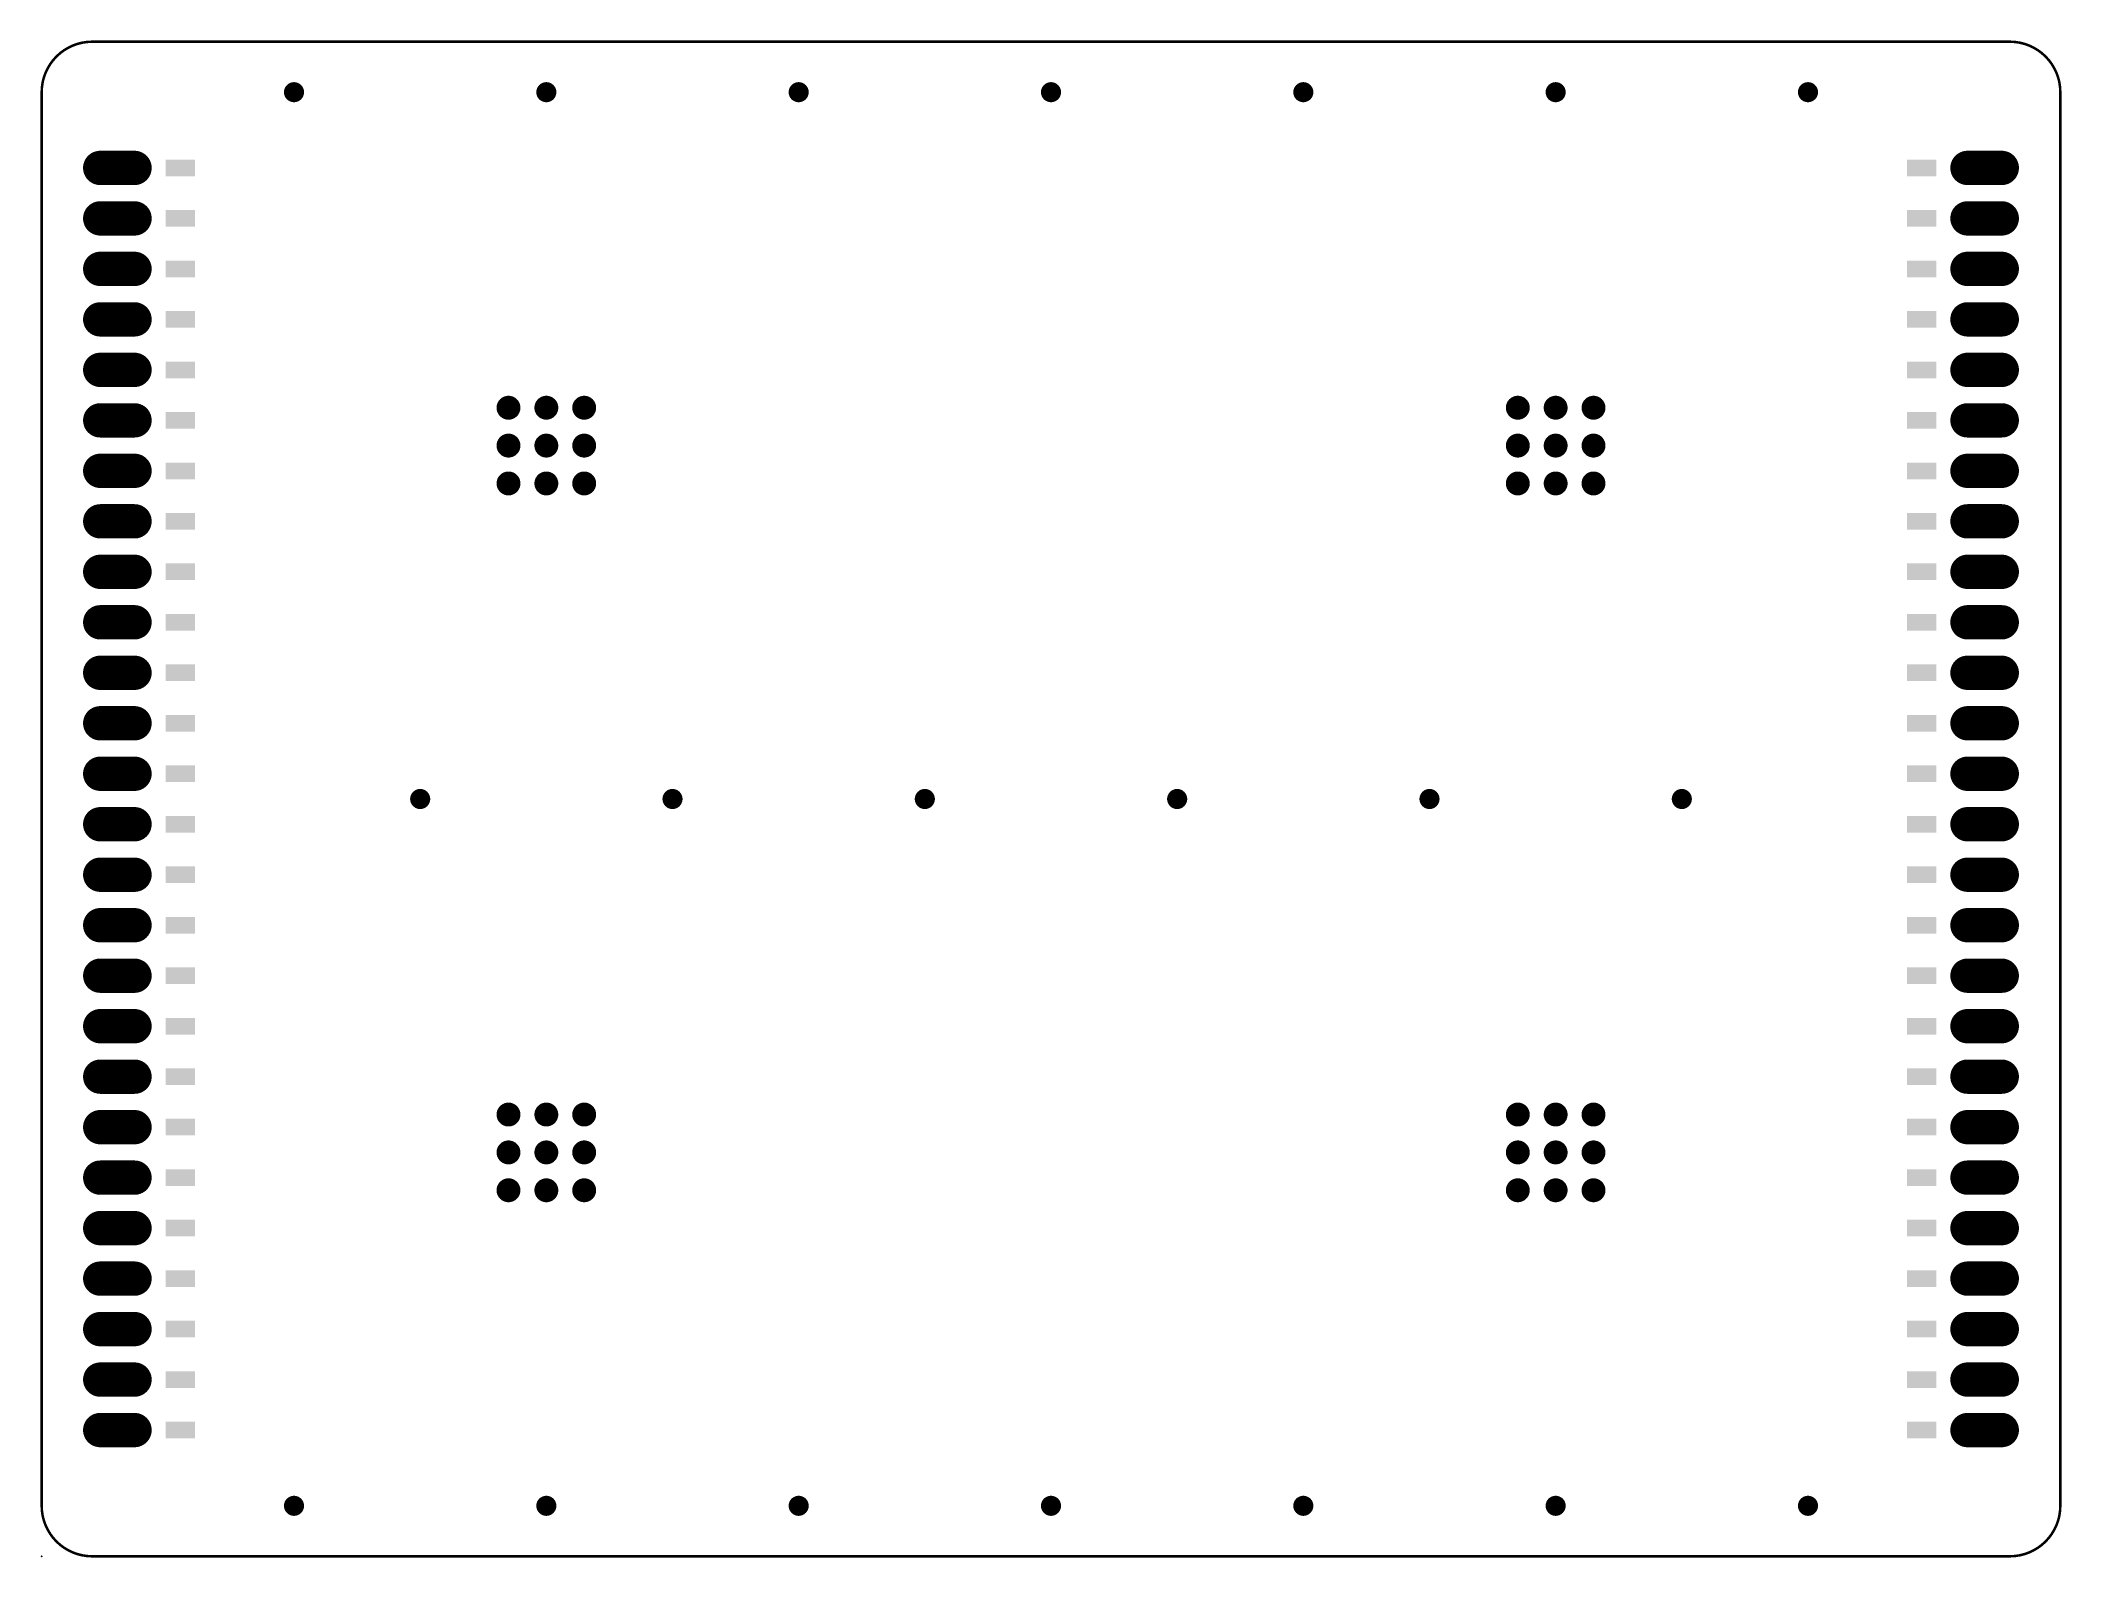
# Model space of a CAD drawing. Extents: x 0 to 102, y 0 to 76.
import ezdxf

# ---------------------------------------------------------------- set-up
doc = ezdxf.new("R2010")
doc.units = 0
for name, color, linetype in [('17', 82, 'CONTINUOUS'), ('20', 7, 'CONTINUOUS'), ('23', 7, 'CONTINUOUS'), ('29', 253, 'CONTINUOUS'), ('30', 253, 'CONTINUOUS'), ('31', 253, 'CONTINUOUS'), ('32', 253, 'CONTINUOUS'), ('44', 253, 'CONTINUOUS'), ('51', 253, 'CONTINUOUS')]:
    doc.layers.add(name, color=color, linetype=linetype)

# ---------------------------------------------------------------- blocks, each defined once
blk = doc.blocks.new('RECT')
blk.add_solid([(-0.5, -0.5), (0.5, -0.5), (-0.5, 0.5), (0.5, 0.5)])
blk = doc.blocks.new('ROUNDP')
at = {"const_width": 0.5}
blk.add_lwpolyline([(0, -0.25, 1), (0, 0.25, 1), (0, -0.25)], format="xyb", dxfattribs=at)
blk = doc.blocks.new('LONGP100')
at = {"const_width": 1}
blk.add_lwpolyline([(-0.5, 0), (0.5, 0)], dxfattribs=at)
at = {"const_width": 0.5}
for points in [[(-0.5, 0.25, 1), (-0.5, -0.25)], [(0.5, -0.25, 1), (0.5, 0.25)]]:
    blk.add_lwpolyline(points, format="xyb", dxfattribs=at)

msp = doc.modelspace()

# ---------------------------------------------------------------- linework, layer by layer
at = {"layer": '20'}
for points, const_width in [([(2.54, 76.2, 0.4142), (0, 73.66)], 0.127), ([(2.54, 76.232, 1), (2.54, 76.168)], 0.0635), ([(2.54, 76.168, 1), (2.54, 76.232)], 0.0635), ([(101.6, 73.66, 0.4142), (99.06, 76.2)], 0.127), ([(99.06, 76.232, 1), (99.06, 76.168)], 0.0635), ([(99.06, 76.168, 1), (99.06, 76.232)], 0.0635), ([(0.032, 73.66, 1), (-0.032, 73.66)], 0.0635), ([(-0.032, 73.66, 1), (0.032, 73.66)], 0.0635), ([(101.632, 73.66, 1), (101.568, 73.66)], 0.0635), ([(101.568, 73.66, 1), (101.632, 73.66)], 0.0635), ([(0.032, 2.54, 1), (-0.032, 2.54)], 0.0635), ([(0, 2.54, 0.4142), (2.54, 0)], 0.127), ([(-0.032, 2.54, 1), (0.032, 2.54)], 0.0635), ([(99.06, 0, 0.4142), (101.6, 2.54)], 0.127), ([(101.632, 2.54, 1), (101.568, 2.54)], 0.0635), ([(101.568, 2.54, 1), (101.632, 2.54)], 0.0635), ([(2.54, 0.032, 1), (2.54, -0.032)], 0.0635), ([(2.54, -0.032, 1), (2.54, 0.032)], 0.0635), ([(99.06, 0.032, 1), (99.06, -0.032)], 0.0635), ([(99.06, -0.032, 1), (99.06, 0.032)], 0.0635)]:
    msp.add_lwpolyline(points, format="xyb", dxfattribs=dict(at, const_width=const_width))
at = {"layer": '20', "const_width": 0.127}
for points in [[(2.54, 76.2), (99.06, 76.2)], [(0, 73.66), (0, 2.54)], [(101.6, 2.54), (101.6, 73.66)], [(2.54, 0), (99.06, 0)]]:
    msp.add_lwpolyline(points, dxfattribs=at)
at = {"layer": '23'}
msp.add_point((0, 0), dxfattribs=at)
at = {"layer": '44'}
for centre, radius in [((12.7, 73.66), 0.15), ((25.4, 73.66), 0.15), ((38.1, 73.66), 0.15), ((50.8, 73.66), 0.15), ((63.5, 73.66), 0.15), ((76.2, 73.66), 0.15), ((88.9, 73.66), 0.15), ((3.81, 69.85), 0.508), ((97.79, 69.85), 0.508), ((3.81, 67.31), 0.508), ((97.79, 67.31), 0.508), ((3.81, 64.77), 0.508), ((97.79, 64.77), 0.508), ((3.81, 62.23), 0.508), ((97.79, 62.23), 0.508), ((3.81, 59.69), 0.508), ((97.79, 59.69), 0.508), ((3.81, 57.15), 0.508), ((23.495, 57.785), 0.15), ((25.4, 57.785), 0.15), ((27.305, 57.785), 0.15), ((74.295, 57.785), 0.15), ((76.2, 57.785), 0.15), ((78.105, 57.785), 0.15), ((97.79, 57.15), 0.508), ((23.495, 55.88), 0.15), ((25.4, 55.88), 0.15), ((27.305, 55.88), 0.15), ((74.295, 55.88), 0.15), ((76.2, 55.88), 0.15), ((78.105, 55.88), 0.15), ((3.81, 54.61), 0.508), ((97.79, 54.61), 0.508), ((23.495, 53.975), 0.15), ((25.4, 53.975), 0.15), ((27.305, 53.975), 0.15), ((74.295, 53.975), 0.15), ((76.2, 53.975), 0.15), ((78.105, 53.975), 0.15), ((3.81, 52.07), 0.508), ((97.79, 52.07), 0.508), ((3.81, 49.53), 0.508), ((97.79, 49.53), 0.508), ((3.81, 46.99), 0.508), ((97.79, 46.99), 0.508), ((3.81, 44.45), 0.508), ((97.79, 44.45), 0.508), ((3.81, 41.91), 0.508), ((97.79, 41.91), 0.508), ((3.81, 39.37), 0.508), ((97.79, 39.37), 0.508), ((19.05, 38.1), 0.15), ((31.75, 38.1), 0.15), ((44.45, 38.1), 0.15), ((57.15, 38.1), 0.15), ((69.85, 38.1), 0.15), ((82.55, 38.1), 0.15), ((3.81, 36.83), 0.508), ((97.79, 36.83), 0.508), ((3.81, 34.29), 0.508), ((97.79, 34.29), 0.508), ((3.81, 31.75), 0.508), ((97.79, 31.75), 0.508), ((3.81, 29.21), 0.508), ((97.79, 29.21), 0.508), ((3.81, 26.67), 0.508), ((97.79, 26.67), 0.508), ((3.81, 24.13), 0.508), ((97.79, 24.13), 0.508), ((3.81, 21.59), 0.508), ((23.495, 22.225), 0.15), ((25.4, 22.225), 0.15), ((27.305, 22.225), 0.15), ((74.295, 22.225), 0.15), ((76.2, 22.225), 0.15), ((78.105, 22.225), 0.15), ((97.79, 21.59), 0.508), ((23.495, 20.32), 0.15), ((25.4, 20.32), 0.15), ((27.305, 20.32), 0.15), ((74.295, 20.32), 0.15), ((76.2, 20.32), 0.15), ((78.105, 20.32), 0.15), ((3.81, 19.05), 0.508), ((97.79, 19.05), 0.508), ((23.495, 18.415), 0.15), ((25.4, 18.415), 0.15), ((27.305, 18.415), 0.15), ((74.295, 18.415), 0.15), ((76.2, 18.415), 0.15), ((78.105, 18.415), 0.15), ((3.81, 16.51), 0.508), ((97.79, 16.51), 0.508), ((3.81, 13.97), 0.508), ((97.79, 13.97), 0.508), ((3.81, 11.43), 0.508), ((97.79, 11.43), 0.508), ((3.81, 8.89), 0.508), ((97.79, 8.89), 0.508), ((3.81, 6.35), 0.508), ((97.79, 6.35), 0.508), ((12.7, 2.54), 0.15), ((25.4, 2.54), 0.15), ((38.1, 2.54), 0.15), ((50.8, 2.54), 0.15), ((63.5, 2.54), 0.15), ((76.2, 2.54), 0.15), ((88.9, 2.54), 0.15)]:
    msp.add_circle(centre, radius, dxfattribs=at)

# ---------------------------------------------------------------- block references
at = {"layer": '17'}
for name, p, xscale, yscale in [('ROUNDP', (12.7, 73.66), 0.808, 0.808), ('ROUNDP', (12.7, 73.66), 0.808, 0.808), ('ROUNDP', (25.4, 73.66), 0.808, 0.808), ('ROUNDP', (25.4, 73.66), 0.808, 0.808), ('ROUNDP', (38.1, 73.66), 0.808, 0.808), ('ROUNDP', (38.1, 73.66), 0.808, 0.808), ('ROUNDP', (50.8, 73.66), 0.808, 0.808), ('ROUNDP', (50.8, 73.66), 0.808, 0.808), ('ROUNDP', (63.5, 73.66), 0.808, 0.808), ('ROUNDP', (63.5, 73.66), 0.808, 0.808), ('ROUNDP', (76.2, 73.66), 0.808, 0.808), ('ROUNDP', (76.2, 73.66), 0.808, 0.808), ('ROUNDP', (88.9, 73.66), 0.808, 0.808), ('ROUNDP', (88.9, 73.66), 0.808, 0.808), ('LONGP100', (97.79, 69.85), 1.524, 1.524), ('LONGP100', (97.79, 69.85), 1.524, 1.524), ('LONGP100', (97.79, 67.31), 1.524, 1.524), ('LONGP100', (97.79, 67.31), 1.524, 1.524), ('LONGP100', (97.79, 64.77), 1.524, 1.524), ('LONGP100', (97.79, 64.77), 1.524, 1.524), ('LONGP100', (97.79, 62.23), 1.524, 1.524), ('LONGP100', (97.79, 62.23), 1.524, 1.524), ('LONGP100', (97.79, 59.69), 1.524, 1.524), ('LONGP100', (97.79, 59.69), 1.524, 1.524), ('LONGP100', (97.79, 41.91), 1.524, 1.524), ('LONGP100', (97.79, 41.91), 1.524, 1.524), ('LONGP100', (97.79, 39.37), 1.524, 1.524), ('LONGP100', (97.79, 39.37), 1.524, 1.524), ('ROUNDP', (19.05, 38.1), 0.808, 0.808), ('ROUNDP', (19.05, 38.1), 0.808, 0.808), ('ROUNDP', (31.75, 38.1), 0.808, 0.808), ('ROUNDP', (31.75, 38.1), 0.808, 0.808), ('ROUNDP', (44.45, 38.1), 0.808, 0.808), ('ROUNDP', (44.45, 38.1), 0.808, 0.808), ('ROUNDP', (57.15, 38.1), 0.808, 0.808), ('ROUNDP', (57.15, 38.1), 0.808, 0.808), ('ROUNDP', (69.85, 38.1), 0.808, 0.808), ('ROUNDP', (69.85, 38.1), 0.808, 0.808), ('ROUNDP', (82.55, 38.1), 0.808, 0.808), ('ROUNDP', (82.55, 38.1), 0.808, 0.808), ('LONGP100', (97.79, 36.83), 1.524, 1.524), ('LONGP100', (97.79, 36.83), 1.524, 1.524), ('LONGP100', (97.79, 34.29), 1.524, 1.524), ('LONGP100', (97.79, 34.29), 1.524, 1.524), ('LONGP100', (3.81, 31.75), 1.524, 1.524), ('LONGP100', (3.81, 31.75), 1.524, 1.524), ('LONGP100', (97.79, 31.75), 1.524, 1.524), ('LONGP100', (97.79, 31.75), 1.524, 1.524), ('LONGP100', (3.81, 29.21), 1.524, 1.524), ('LONGP100', (3.81, 29.21), 1.524, 1.524), ('LONGP100', (97.79, 29.21), 1.524, 1.524), ('LONGP100', (97.79, 29.21), 1.524, 1.524), ('LONGP100', (3.81, 26.67), 1.524, 1.524), ('LONGP100', (3.81, 26.67), 1.524, 1.524), ('LONGP100', (97.79, 26.67), 1.524, 1.524), ('LONGP100', (97.79, 26.67), 1.524, 1.524), ('LONGP100', (3.81, 24.13), 1.524, 1.524), ('LONGP100', (3.81, 24.13), 1.524, 1.524), ('LONGP100', (97.79, 24.13), 1.524, 1.524), ('LONGP100', (97.79, 24.13), 1.524, 1.524), ('LONGP100', (3.81, 21.59), 1.524, 1.524), ('LONGP100', (3.81, 21.59), 1.524, 1.524), ('LONGP100', (97.79, 21.59), 1.524, 1.524), ('LONGP100', (97.79, 21.59), 1.524, 1.524), ('LONGP100', (3.81, 19.05), 1.524, 1.524), ('LONGP100', (3.81, 19.05), 1.524, 1.524), ('LONGP100', (97.79, 19.05), 1.524, 1.524), ('LONGP100', (97.79, 19.05), 1.524, 1.524), ('LONGP100', (97.79, 16.51), 1.524, 1.524), ('LONGP100', (97.79, 16.51), 1.524, 1.524), ('LONGP100', (97.79, 13.97), 1.524, 1.524), ('LONGP100', (97.79, 13.97), 1.524, 1.524), ('LONGP100', (97.79, 11.43), 1.524, 1.524), ('LONGP100', (97.79, 11.43), 1.524, 1.524), ('LONGP100', (97.79, 8.89), 1.524, 1.524), ('LONGP100', (97.79, 8.89), 1.524, 1.524), ('LONGP100', (97.79, 6.35), 1.524, 1.524), ('LONGP100', (97.79, 6.35), 1.524, 1.524), ('ROUNDP', (12.7, 2.54), 0.808, 0.808), ('ROUNDP', (12.7, 2.54), 0.808, 0.808), ('ROUNDP', (25.4, 2.54), 0.808, 0.808), ('ROUNDP', (25.4, 2.54), 0.808, 0.808), ('ROUNDP', (38.1, 2.54), 0.808, 0.808), ('ROUNDP', (38.1, 2.54), 0.808, 0.808), ('ROUNDP', (50.8, 2.54), 0.808, 0.808), ('ROUNDP', (50.8, 2.54), 0.808, 0.808), ('ROUNDP', (63.5, 2.54), 0.808, 0.808), ('ROUNDP', (63.5, 2.54), 0.808, 0.808), ('ROUNDP', (76.2, 2.54), 0.808, 0.808), ('ROUNDP', (76.2, 2.54), 0.808, 0.808), ('ROUNDP', (88.9, 2.54), 0.808, 0.808), ('ROUNDP', (88.9, 2.54), 0.808, 0.808)]:
    msp.add_blockref(name, p, dxfattribs=dict(at, xscale=xscale, yscale=yscale))
at = {"layer": '17', "xscale": 1.524, "yscale": 1.524, "rotation": 180}
for p in [(3.81, 69.85), (3.81, 69.85), (3.81, 67.31), (3.81, 67.31), (3.81, 64.77), (3.81, 64.77), (3.81, 62.23), (3.81, 62.23), (3.81, 59.69), (3.81, 59.69), (3.81, 57.15), (3.81, 57.15), (97.79, 57.15), (97.79, 57.15), (3.81, 54.61), (3.81, 54.61), (97.79, 54.61), (97.79, 54.61), (3.81, 52.07), (3.81, 52.07), (97.79, 52.07), (97.79, 52.07), (3.81, 49.53), (3.81, 49.53), (97.79, 49.53), (97.79, 49.53), (3.81, 46.99), (3.81, 46.99), (97.79, 46.99), (97.79, 46.99), (3.81, 44.45), (3.81, 44.45), (97.79, 44.45), (97.79, 44.45), (3.81, 41.91), (3.81, 41.91), (3.81, 39.37), (3.81, 39.37), (3.81, 36.83), (3.81, 36.83), (3.81, 34.29), (3.81, 34.29), (3.81, 16.51), (3.81, 16.51), (3.81, 13.97), (3.81, 13.97), (3.81, 11.43), (3.81, 11.43), (3.81, 8.89), (3.81, 8.89), (3.81, 6.35), (3.81, 6.35)]:
    msp.add_blockref('LONGP100', p, dxfattribs=at)
at = {"layer": '17'}
for p in [(23.495, 57.785), (23.495, 57.785), (25.4, 57.785), (25.4, 57.785), (27.305, 57.785), (27.305, 57.785), (74.295, 57.785), (74.295, 57.785), (76.2, 57.785), (76.2, 57.785), (78.105, 57.785), (78.105, 57.785), (23.495, 55.88), (23.495, 55.88), (25.4, 55.88), (25.4, 55.88), (27.305, 55.88), (27.305, 55.88), (74.295, 55.88), (74.295, 55.88), (76.2, 55.88), (76.2, 55.88), (78.105, 55.88), (78.105, 55.88), (23.495, 53.975), (23.495, 53.975), (25.4, 53.975), (25.4, 53.975), (27.305, 53.975), (27.305, 53.975), (74.295, 53.975), (74.295, 53.975), (76.2, 53.975), (76.2, 53.975), (78.105, 53.975), (78.105, 53.975), (23.495, 22.225), (23.495, 22.225), (25.4, 22.225), (25.4, 22.225), (27.305, 22.225), (27.305, 22.225), (74.295, 22.225), (74.295, 22.225), (76.2, 22.225), (76.2, 22.225), (78.105, 22.225), (78.105, 22.225), (23.495, 20.32), (23.495, 20.32), (25.4, 20.32), (25.4, 20.32), (27.305, 20.32), (27.305, 20.32), (74.295, 20.32), (74.295, 20.32), (76.2, 20.32), (76.2, 20.32), (78.105, 20.32), (78.105, 20.32), (23.495, 18.415), (23.495, 18.415), (25.4, 18.415), (25.4, 18.415), (27.305, 18.415), (27.305, 18.415), (74.295, 18.415), (74.295, 18.415), (76.2, 18.415), (76.2, 18.415), (78.105, 18.415), (78.105, 18.415)]:
    msp.add_blockref('ROUNDP', p, dxfattribs=at)
at = {"layer": '29'}
for name, p, xscale, yscale in [('ROUNDP', (12.7, 73.66), 1.0112, 1.0112), ('ROUNDP', (25.4, 73.66), 1.0112, 1.0112), ('ROUNDP', (38.1, 73.66), 1.0112, 1.0112), ('ROUNDP', (50.8, 73.66), 1.0112, 1.0112), ('ROUNDP', (63.5, 73.66), 1.0112, 1.0112), ('ROUNDP', (76.2, 73.66), 1.0112, 1.0112), ('ROUNDP', (88.9, 73.66), 1.0112, 1.0112), ('RECT', (94.615, 69.85), 1.4732, 0.8382), ('LONGP100', (97.79, 69.85), 1.7272, 1.7272), ('LONGP100', (97.79, 67.31), 1.7272, 1.7272), ('RECT', (94.615, 67.31), 1.4732, 0.8382), ('RECT', (94.615, 64.77), 1.4732, 0.8382), ('LONGP100', (97.79, 64.77), 1.7272, 1.7272), ('LONGP100', (97.79, 62.23), 1.7272, 1.7272), ('RECT', (94.615, 62.23), 1.4732, 0.8382), ('RECT', (94.615, 59.69), 1.4732, 0.8382), ('LONGP100', (97.79, 59.69), 1.7272, 1.7272), ('ROUNDP', (23.495, 57.785), 1.2032, 1.2032), ('ROUNDP', (25.4, 57.785), 1.2032, 1.2032), ('ROUNDP', (27.305, 57.785), 1.2032, 1.2032), ('ROUNDP', (74.295, 57.785), 1.2032, 1.2032), ('ROUNDP', (76.2, 57.785), 1.2032, 1.2032), ('ROUNDP', (78.105, 57.785), 1.2032, 1.2032), ('RECT', (94.615, 57.15), 1.4732, 0.8382), ('ROUNDP', (23.495, 55.88), 1.2032, 1.2032), ('ROUNDP', (25.4, 55.88), 1.2032, 1.2032), ('ROUNDP', (27.305, 55.88), 1.2032, 1.2032), ('ROUNDP', (74.295, 55.88), 1.2032, 1.2032), ('ROUNDP', (76.2, 55.88), 1.2032, 1.2032), ('ROUNDP', (78.105, 55.88), 1.2032, 1.2032), ('RECT', (94.615, 54.61), 1.4732, 0.8382), ('ROUNDP', (23.495, 53.975), 1.2032, 1.2032), ('ROUNDP', (25.4, 53.975), 1.2032, 1.2032), ('ROUNDP', (27.305, 53.975), 1.2032, 1.2032), ('ROUNDP', (74.295, 53.975), 1.2032, 1.2032), ('ROUNDP', (76.2, 53.975), 1.2032, 1.2032), ('ROUNDP', (78.105, 53.975), 1.2032, 1.2032), ('RECT', (94.615, 52.07), 1.4732, 0.8382), ('RECT', (94.615, 49.53), 1.4732, 0.8382), ('RECT', (94.615, 46.99), 1.4732, 0.8382), ('RECT', (94.615, 44.45), 1.4732, 0.8382), ('LONGP100', (97.79, 41.91), 1.7272, 1.7272), ('RECT', (94.615, 41.91), 1.4732, 0.8382), ('RECT', (94.615, 39.37), 1.4732, 0.8382), ('LONGP100', (97.79, 39.37), 1.7272, 1.7272), ('ROUNDP', (19.05, 38.1), 1.0112, 1.0112), ('ROUNDP', (31.75, 38.1), 1.0112, 1.0112), ('ROUNDP', (44.45, 38.1), 1.0112, 1.0112), ('ROUNDP', (57.15, 38.1), 1.0112, 1.0112), ('ROUNDP', (69.85, 38.1), 1.0112, 1.0112), ('ROUNDP', (82.55, 38.1), 1.0112, 1.0112), ('LONGP100', (97.79, 36.83), 1.7272, 1.7272), ('RECT', (94.615, 36.83), 1.4732, 0.8382), ('RECT', (94.615, 34.29), 1.4732, 0.8382), ('LONGP100', (97.79, 34.29), 1.7272, 1.7272), ('LONGP100', (3.81, 31.75), 1.7272, 1.7272), ('LONGP100', (97.79, 31.75), 1.7272, 1.7272), ('RECT', (94.615, 31.75), 1.4732, 0.8382), ('LONGP100', (3.81, 29.21), 1.7272, 1.7272), ('RECT', (94.615, 29.21), 1.4732, 0.8382), ('LONGP100', (97.79, 29.21), 1.7272, 1.7272), ('LONGP100', (3.81, 26.67), 1.7272, 1.7272), ('LONGP100', (97.79, 26.67), 1.7272, 1.7272), ('RECT', (94.615, 26.67), 1.4732, 0.8382), ('LONGP100', (3.81, 24.13), 1.7272, 1.7272), ('RECT', (94.615, 24.13), 1.4732, 0.8382), ('LONGP100', (97.79, 24.13), 1.7272, 1.7272), ('LONGP100', (3.81, 21.59), 1.7272, 1.7272), ('ROUNDP', (23.495, 22.225), 1.2032, 1.2032), ('ROUNDP', (25.4, 22.225), 1.2032, 1.2032), ('ROUNDP', (27.305, 22.225), 1.2032, 1.2032), ('ROUNDP', (74.295, 22.225), 1.2032, 1.2032), ('ROUNDP', (76.2, 22.225), 1.2032, 1.2032), ('ROUNDP', (78.105, 22.225), 1.2032, 1.2032), ('LONGP100', (97.79, 21.59), 1.7272, 1.7272), ('RECT', (94.615, 21.59), 1.4732, 0.8382), ('ROUNDP', (23.495, 20.32), 1.2032, 1.2032), ('ROUNDP', (25.4, 20.32), 1.2032, 1.2032), ('ROUNDP', (27.305, 20.32), 1.2032, 1.2032), ('ROUNDP', (74.295, 20.32), 1.2032, 1.2032), ('ROUNDP', (76.2, 20.32), 1.2032, 1.2032), ('ROUNDP', (78.105, 20.32), 1.2032, 1.2032), ('LONGP100', (3.81, 19.05), 1.7272, 1.7272), ('RECT', (94.615, 19.05), 1.4732, 0.8382), ('LONGP100', (97.79, 19.05), 1.7272, 1.7272), ('ROUNDP', (23.495, 18.415), 1.2032, 1.2032), ('ROUNDP', (25.4, 18.415), 1.2032, 1.2032), ('ROUNDP', (27.305, 18.415), 1.2032, 1.2032), ('ROUNDP', (74.295, 18.415), 1.2032, 1.2032), ('ROUNDP', (76.2, 18.415), 1.2032, 1.2032), ('ROUNDP', (78.105, 18.415), 1.2032, 1.2032), ('LONGP100', (97.79, 16.51), 1.7272, 1.7272), ('RECT', (94.615, 16.51), 1.4732, 0.8382), ('RECT', (94.615, 13.97), 1.4732, 0.8382), ('LONGP100', (97.79, 13.97), 1.7272, 1.7272), ('LONGP100', (97.79, 11.43), 1.7272, 1.7272), ('RECT', (94.615, 11.43), 1.4732, 0.8382), ('RECT', (94.615, 8.89), 1.4732, 0.8382), ('LONGP100', (97.79, 8.89), 1.7272, 1.7272), ('LONGP100', (97.79, 6.35), 1.7272, 1.7272), ('RECT', (94.615, 6.35), 1.4732, 0.8382), ('ROUNDP', (12.7, 2.54), 1.0112, 1.0112), ('ROUNDP', (25.4, 2.54), 1.0112, 1.0112), ('ROUNDP', (38.1, 2.54), 1.0112, 1.0112), ('ROUNDP', (50.8, 2.54), 1.0112, 1.0112), ('ROUNDP', (63.5, 2.54), 1.0112, 1.0112), ('ROUNDP', (76.2, 2.54), 1.0112, 1.0112), ('ROUNDP', (88.9, 2.54), 1.0112, 1.0112)]:
    msp.add_blockref(name, p, dxfattribs=dict(at, xscale=xscale, yscale=yscale))
at = {"layer": '29', "rotation": 180}
for name, p, xscale, yscale in [('LONGP100', (3.81, 69.85), 1.7272, 1.7272), ('RECT', (6.985, 69.85), 1.4732, 0.8382), ('LONGP100', (3.81, 67.31), 1.7272, 1.7272), ('RECT', (6.985, 67.31), 1.4732, 0.8382), ('LONGP100', (3.81, 64.77), 1.7272, 1.7272), ('RECT', (6.985, 64.77), 1.4732, 0.8382), ('LONGP100', (3.81, 62.23), 1.7272, 1.7272), ('RECT', (6.985, 62.23), 1.4732, 0.8382), ('LONGP100', (3.81, 59.69), 1.7272, 1.7272), ('RECT', (6.985, 59.69), 1.4732, 0.8382), ('LONGP100', (3.81, 57.15), 1.7272, 1.7272), ('LONGP100', (97.79, 57.15), 1.7272, 1.7272), ('RECT', (6.985, 57.15), 1.4732, 0.8382), ('LONGP100', (3.81, 54.61), 1.7272, 1.7272), ('RECT', (6.985, 54.61), 1.4732, 0.8382), ('LONGP100', (97.79, 54.61), 1.7272, 1.7272), ('LONGP100', (3.81, 52.07), 1.7272, 1.7272), ('LONGP100', (97.79, 52.07), 1.7272, 1.7272), ('RECT', (6.985, 52.07), 1.4732, 0.8382), ('LONGP100', (3.81, 49.53), 1.7272, 1.7272), ('RECT', (6.985, 49.53), 1.4732, 0.8382), ('LONGP100', (97.79, 49.53), 1.7272, 1.7272), ('LONGP100', (3.81, 46.99), 1.7272, 1.7272), ('LONGP100', (97.79, 46.99), 1.7272, 1.7272), ('RECT', (6.985, 46.99), 1.4732, 0.8382), ('LONGP100', (3.81, 44.45), 1.7272, 1.7272), ('RECT', (6.985, 44.45), 1.4732, 0.8382), ('LONGP100', (97.79, 44.45), 1.7272, 1.7272), ('LONGP100', (3.81, 41.91), 1.7272, 1.7272), ('RECT', (6.985, 41.91), 1.4732, 0.8382), ('LONGP100', (3.81, 39.37), 1.7272, 1.7272), ('RECT', (6.985, 39.37), 1.4732, 0.8382), ('LONGP100', (3.81, 36.83), 1.7272, 1.7272), ('RECT', (6.985, 36.83), 1.4732, 0.8382), ('LONGP100', (3.81, 34.29), 1.7272, 1.7272), ('RECT', (6.985, 34.29), 1.4732, 0.8382), ('RECT', (6.985, 31.75), 1.4732, 0.8382), ('RECT', (6.985, 29.21), 1.4732, 0.8382), ('RECT', (6.985, 26.67), 1.4732, 0.8382), ('RECT', (6.985, 24.13), 1.4732, 0.8382), ('RECT', (6.985, 21.59), 1.4732, 0.8382), ('RECT', (6.985, 19.05), 1.4732, 0.8382), ('LONGP100', (3.81, 16.51), 1.7272, 1.7272), ('RECT', (6.985, 16.51), 1.4732, 0.8382), ('LONGP100', (3.81, 13.97), 1.7272, 1.7272), ('RECT', (6.985, 13.97), 1.4732, 0.8382), ('LONGP100', (3.81, 11.43), 1.7272, 1.7272), ('RECT', (6.985, 11.43), 1.4732, 0.8382), ('LONGP100', (3.81, 8.89), 1.7272, 1.7272), ('RECT', (6.985, 8.89), 1.4732, 0.8382), ('LONGP100', (3.81, 6.35), 1.7272, 1.7272), ('RECT', (6.985, 6.35), 1.4732, 0.8382)]:
    msp.add_blockref(name, p, dxfattribs=dict(at, xscale=xscale, yscale=yscale))
at = {"layer": '30'}
for name, p, xscale, yscale in [('ROUNDP', (12.7, 73.66), 1.0112, 1.0112), ('ROUNDP', (25.4, 73.66), 1.0112, 1.0112), ('ROUNDP', (38.1, 73.66), 1.0112, 1.0112), ('ROUNDP', (50.8, 73.66), 1.0112, 1.0112), ('ROUNDP', (63.5, 73.66), 1.0112, 1.0112), ('ROUNDP', (76.2, 73.66), 1.0112, 1.0112), ('ROUNDP', (88.9, 73.66), 1.0112, 1.0112), ('RECT', (94.615, 69.85), 1.4732, 0.8382), ('LONGP100', (97.79, 69.85), 1.7272, 1.7272), ('LONGP100', (97.79, 67.31), 1.7272, 1.7272), ('RECT', (94.615, 67.31), 1.4732, 0.8382), ('RECT', (94.615, 64.77), 1.4732, 0.8382), ('LONGP100', (97.79, 64.77), 1.7272, 1.7272), ('LONGP100', (97.79, 62.23), 1.7272, 1.7272), ('RECT', (94.615, 62.23), 1.4732, 0.8382), ('RECT', (94.615, 59.69), 1.4732, 0.8382), ('LONGP100', (97.79, 59.69), 1.7272, 1.7272), ('ROUNDP', (23.495, 57.785), 1.2032, 1.2032), ('ROUNDP', (25.4, 57.785), 1.2032, 1.2032), ('ROUNDP', (27.305, 57.785), 1.2032, 1.2032), ('ROUNDP', (74.295, 57.785), 1.2032, 1.2032), ('ROUNDP', (76.2, 57.785), 1.2032, 1.2032), ('ROUNDP', (78.105, 57.785), 1.2032, 1.2032), ('RECT', (94.615, 57.15), 1.4732, 0.8382), ('ROUNDP', (23.495, 55.88), 1.2032, 1.2032), ('ROUNDP', (25.4, 55.88), 1.2032, 1.2032), ('ROUNDP', (27.305, 55.88), 1.2032, 1.2032), ('ROUNDP', (74.295, 55.88), 1.2032, 1.2032), ('ROUNDP', (76.2, 55.88), 1.2032, 1.2032), ('ROUNDP', (78.105, 55.88), 1.2032, 1.2032), ('RECT', (94.615, 54.61), 1.4732, 0.8382), ('ROUNDP', (23.495, 53.975), 1.2032, 1.2032), ('ROUNDP', (25.4, 53.975), 1.2032, 1.2032), ('ROUNDP', (27.305, 53.975), 1.2032, 1.2032), ('ROUNDP', (74.295, 53.975), 1.2032, 1.2032), ('ROUNDP', (76.2, 53.975), 1.2032, 1.2032), ('ROUNDP', (78.105, 53.975), 1.2032, 1.2032), ('RECT', (94.615, 52.07), 1.4732, 0.8382), ('RECT', (94.615, 49.53), 1.4732, 0.8382), ('RECT', (94.615, 46.99), 1.4732, 0.8382), ('RECT', (94.615, 44.45), 1.4732, 0.8382), ('LONGP100', (97.79, 41.91), 1.7272, 1.7272), ('RECT', (94.615, 41.91), 1.4732, 0.8382), ('RECT', (94.615, 39.37), 1.4732, 0.8382), ('LONGP100', (97.79, 39.37), 1.7272, 1.7272), ('ROUNDP', (19.05, 38.1), 1.0112, 1.0112), ('ROUNDP', (31.75, 38.1), 1.0112, 1.0112), ('ROUNDP', (44.45, 38.1), 1.0112, 1.0112), ('ROUNDP', (57.15, 38.1), 1.0112, 1.0112), ('ROUNDP', (69.85, 38.1), 1.0112, 1.0112), ('ROUNDP', (82.55, 38.1), 1.0112, 1.0112), ('LONGP100', (97.79, 36.83), 1.7272, 1.7272), ('RECT', (94.615, 36.83), 1.4732, 0.8382), ('RECT', (94.615, 34.29), 1.4732, 0.8382), ('LONGP100', (97.79, 34.29), 1.7272, 1.7272), ('LONGP100', (3.81, 31.75), 1.7272, 1.7272), ('LONGP100', (97.79, 31.75), 1.7272, 1.7272), ('RECT', (94.615, 31.75), 1.4732, 0.8382), ('LONGP100', (3.81, 29.21), 1.7272, 1.7272), ('RECT', (94.615, 29.21), 1.4732, 0.8382), ('LONGP100', (97.79, 29.21), 1.7272, 1.7272), ('LONGP100', (3.81, 26.67), 1.7272, 1.7272), ('LONGP100', (97.79, 26.67), 1.7272, 1.7272), ('RECT', (94.615, 26.67), 1.4732, 0.8382), ('LONGP100', (3.81, 24.13), 1.7272, 1.7272), ('RECT', (94.615, 24.13), 1.4732, 0.8382), ('LONGP100', (97.79, 24.13), 1.7272, 1.7272), ('LONGP100', (3.81, 21.59), 1.7272, 1.7272), ('ROUNDP', (23.495, 22.225), 1.2032, 1.2032), ('ROUNDP', (25.4, 22.225), 1.2032, 1.2032), ('ROUNDP', (27.305, 22.225), 1.2032, 1.2032), ('ROUNDP', (74.295, 22.225), 1.2032, 1.2032), ('ROUNDP', (76.2, 22.225), 1.2032, 1.2032), ('ROUNDP', (78.105, 22.225), 1.2032, 1.2032), ('LONGP100', (97.79, 21.59), 1.7272, 1.7272), ('RECT', (94.615, 21.59), 1.4732, 0.8382), ('ROUNDP', (23.495, 20.32), 1.2032, 1.2032), ('ROUNDP', (25.4, 20.32), 1.2032, 1.2032), ('ROUNDP', (27.305, 20.32), 1.2032, 1.2032), ('ROUNDP', (74.295, 20.32), 1.2032, 1.2032), ('ROUNDP', (76.2, 20.32), 1.2032, 1.2032), ('ROUNDP', (78.105, 20.32), 1.2032, 1.2032), ('LONGP100', (3.81, 19.05), 1.7272, 1.7272), ('RECT', (94.615, 19.05), 1.4732, 0.8382), ('LONGP100', (97.79, 19.05), 1.7272, 1.7272), ('ROUNDP', (23.495, 18.415), 1.2032, 1.2032), ('ROUNDP', (25.4, 18.415), 1.2032, 1.2032), ('ROUNDP', (27.305, 18.415), 1.2032, 1.2032), ('ROUNDP', (74.295, 18.415), 1.2032, 1.2032), ('ROUNDP', (76.2, 18.415), 1.2032, 1.2032), ('ROUNDP', (78.105, 18.415), 1.2032, 1.2032), ('LONGP100', (97.79, 16.51), 1.7272, 1.7272), ('RECT', (94.615, 16.51), 1.4732, 0.8382), ('RECT', (94.615, 13.97), 1.4732, 0.8382), ('LONGP100', (97.79, 13.97), 1.7272, 1.7272), ('LONGP100', (97.79, 11.43), 1.7272, 1.7272), ('RECT', (94.615, 11.43), 1.4732, 0.8382), ('RECT', (94.615, 8.89), 1.4732, 0.8382), ('LONGP100', (97.79, 8.89), 1.7272, 1.7272), ('LONGP100', (97.79, 6.35), 1.7272, 1.7272), ('RECT', (94.615, 6.35), 1.4732, 0.8382), ('ROUNDP', (12.7, 2.54), 1.0112, 1.0112), ('ROUNDP', (25.4, 2.54), 1.0112, 1.0112), ('ROUNDP', (38.1, 2.54), 1.0112, 1.0112), ('ROUNDP', (50.8, 2.54), 1.0112, 1.0112), ('ROUNDP', (63.5, 2.54), 1.0112, 1.0112), ('ROUNDP', (76.2, 2.54), 1.0112, 1.0112), ('ROUNDP', (88.9, 2.54), 1.0112, 1.0112)]:
    msp.add_blockref(name, p, dxfattribs=dict(at, xscale=xscale, yscale=yscale))
at = {"layer": '30', "rotation": 180}
for name, p, xscale, yscale in [('LONGP100', (3.81, 69.85), 1.7272, 1.7272), ('RECT', (6.985, 69.85), 1.4732, 0.8382), ('LONGP100', (3.81, 67.31), 1.7272, 1.7272), ('RECT', (6.985, 67.31), 1.4732, 0.8382), ('LONGP100', (3.81, 64.77), 1.7272, 1.7272), ('RECT', (6.985, 64.77), 1.4732, 0.8382), ('LONGP100', (3.81, 62.23), 1.7272, 1.7272), ('RECT', (6.985, 62.23), 1.4732, 0.8382), ('LONGP100', (3.81, 59.69), 1.7272, 1.7272), ('RECT', (6.985, 59.69), 1.4732, 0.8382), ('LONGP100', (3.81, 57.15), 1.7272, 1.7272), ('LONGP100', (97.79, 57.15), 1.7272, 1.7272), ('RECT', (6.985, 57.15), 1.4732, 0.8382), ('LONGP100', (3.81, 54.61), 1.7272, 1.7272), ('RECT', (6.985, 54.61), 1.4732, 0.8382), ('LONGP100', (97.79, 54.61), 1.7272, 1.7272), ('LONGP100', (3.81, 52.07), 1.7272, 1.7272), ('LONGP100', (97.79, 52.07), 1.7272, 1.7272), ('RECT', (6.985, 52.07), 1.4732, 0.8382), ('LONGP100', (3.81, 49.53), 1.7272, 1.7272), ('RECT', (6.985, 49.53), 1.4732, 0.8382), ('LONGP100', (97.79, 49.53), 1.7272, 1.7272), ('LONGP100', (3.81, 46.99), 1.7272, 1.7272), ('LONGP100', (97.79, 46.99), 1.7272, 1.7272), ('RECT', (6.985, 46.99), 1.4732, 0.8382), ('LONGP100', (3.81, 44.45), 1.7272, 1.7272), ('RECT', (6.985, 44.45), 1.4732, 0.8382), ('LONGP100', (97.79, 44.45), 1.7272, 1.7272), ('LONGP100', (3.81, 41.91), 1.7272, 1.7272), ('RECT', (6.985, 41.91), 1.4732, 0.8382), ('LONGP100', (3.81, 39.37), 1.7272, 1.7272), ('RECT', (6.985, 39.37), 1.4732, 0.8382), ('LONGP100', (3.81, 36.83), 1.7272, 1.7272), ('RECT', (6.985, 36.83), 1.4732, 0.8382), ('LONGP100', (3.81, 34.29), 1.7272, 1.7272), ('RECT', (6.985, 34.29), 1.4732, 0.8382), ('RECT', (6.985, 31.75), 1.4732, 0.8382), ('RECT', (6.985, 29.21), 1.4732, 0.8382), ('RECT', (6.985, 26.67), 1.4732, 0.8382), ('RECT', (6.985, 24.13), 1.4732, 0.8382), ('RECT', (6.985, 21.59), 1.4732, 0.8382), ('RECT', (6.985, 19.05), 1.4732, 0.8382), ('LONGP100', (3.81, 16.51), 1.7272, 1.7272), ('RECT', (6.985, 16.51), 1.4732, 0.8382), ('LONGP100', (3.81, 13.97), 1.7272, 1.7272), ('RECT', (6.985, 13.97), 1.4732, 0.8382), ('LONGP100', (3.81, 11.43), 1.7272, 1.7272), ('RECT', (6.985, 11.43), 1.4732, 0.8382), ('LONGP100', (3.81, 8.89), 1.7272, 1.7272), ('RECT', (6.985, 8.89), 1.4732, 0.8382), ('LONGP100', (3.81, 6.35), 1.7272, 1.7272), ('RECT', (6.985, 6.35), 1.4732, 0.8382)]:
    msp.add_blockref(name, p, dxfattribs=dict(at, xscale=xscale, yscale=yscale))
at = {"layer": '31', "xscale": 1.27, "yscale": 0.635, "rotation": 180}
for p in [(6.985, 69.85), (6.985, 67.31), (6.985, 64.77), (6.985, 62.23), (6.985, 59.69), (6.985, 57.15), (6.985, 54.61), (6.985, 52.07), (6.985, 49.53), (6.985, 46.99), (6.985, 44.45), (6.985, 41.91), (6.985, 39.37), (6.985, 36.83), (6.985, 34.29), (6.985, 31.75), (6.985, 29.21), (6.985, 26.67), (6.985, 24.13), (6.985, 21.59), (6.985, 19.05), (6.985, 16.51), (6.985, 13.97), (6.985, 11.43), (6.985, 8.89), (6.985, 6.35)]:
    msp.add_blockref('RECT', p, dxfattribs=at)
at = {"layer": '31', "xscale": 1.27, "yscale": 0.635}
for p in [(94.615, 69.85), (94.615, 67.31), (94.615, 64.77), (94.615, 62.23), (94.615, 59.69), (94.615, 57.15), (94.615, 54.61), (94.615, 52.07), (94.615, 49.53), (94.615, 46.99), (94.615, 44.45), (94.615, 41.91), (94.615, 39.37), (94.615, 36.83), (94.615, 34.29), (94.615, 31.75), (94.615, 29.21), (94.615, 26.67), (94.615, 24.13), (94.615, 21.59), (94.615, 19.05), (94.615, 16.51), (94.615, 13.97), (94.615, 11.43), (94.615, 8.89), (94.615, 6.35)]:
    msp.add_blockref('RECT', p, dxfattribs=at)
at = {"layer": '32', "xscale": 1.27, "yscale": 0.635, "rotation": 180}
for p in [(6.985, 69.85), (6.985, 67.31), (6.985, 64.77), (6.985, 62.23), (6.985, 59.69), (6.985, 57.15), (6.985, 54.61), (6.985, 52.07), (6.985, 49.53), (6.985, 46.99), (6.985, 44.45), (6.985, 41.91), (6.985, 39.37), (6.985, 36.83), (6.985, 34.29), (6.985, 31.75), (6.985, 29.21), (6.985, 26.67), (6.985, 24.13), (6.985, 21.59), (6.985, 19.05), (6.985, 16.51), (6.985, 13.97), (6.985, 11.43), (6.985, 8.89), (6.985, 6.35)]:
    msp.add_blockref('RECT', p, dxfattribs=at)
at = {"layer": '32', "xscale": 1.27, "yscale": 0.635}
for p in [(94.615, 69.85), (94.615, 67.31), (94.615, 64.77), (94.615, 62.23), (94.615, 59.69), (94.615, 57.15), (94.615, 54.61), (94.615, 52.07), (94.615, 49.53), (94.615, 46.99), (94.615, 44.45), (94.615, 41.91), (94.615, 39.37), (94.615, 36.83), (94.615, 34.29), (94.615, 31.75), (94.615, 29.21), (94.615, 26.67), (94.615, 24.13), (94.615, 21.59), (94.615, 19.05), (94.615, 16.51), (94.615, 13.97), (94.615, 11.43), (94.615, 8.89), (94.615, 6.35)]:
    msp.add_blockref('RECT', p, dxfattribs=at)
at = {"layer": '51', "xscale": 0.508, "yscale": 0.508}
for p, rotation in [((3.81, 69.85), 90), ((97.79, 69.85), 270), ((3.81, 67.31), 90), ((97.79, 67.31), 270), ((3.81, 64.77), 90), ((97.79, 64.77), 270), ((3.81, 62.23), 90), ((97.79, 62.23), 270), ((3.81, 59.69), 90), ((97.79, 59.69), 270), ((3.81, 57.15), 90), ((97.79, 57.15), 90), ((3.81, 54.61), 90), ((97.79, 54.61), 90), ((3.81, 52.07), 90), ((97.79, 52.07), 90), ((3.81, 49.53), 90), ((97.79, 49.53), 90), ((3.81, 46.99), 90), ((97.79, 46.99), 90), ((3.81, 44.45), 90), ((97.79, 44.45), 90), ((3.81, 41.91), 90), ((97.79, 41.91), 270), ((3.81, 39.37), 90), ((97.79, 39.37), 270), ((3.81, 36.83), 90), ((97.79, 36.83), 270), ((3.81, 34.29), 90), ((97.79, 34.29), 270), ((3.81, 31.75), 270), ((97.79, 31.75), 270), ((3.81, 29.21), 270), ((97.79, 29.21), 270), ((3.81, 26.67), 270), ((97.79, 26.67), 270), ((3.81, 24.13), 270), ((97.79, 24.13), 270), ((3.81, 21.59), 270), ((97.79, 21.59), 270), ((3.81, 19.05), 270), ((97.79, 19.05), 270), ((3.81, 16.51), 90), ((97.79, 16.51), 270), ((3.81, 13.97), 90), ((97.79, 13.97), 270), ((3.81, 11.43), 90), ((97.79, 11.43), 270), ((3.81, 8.89), 90), ((97.79, 8.89), 270), ((3.81, 6.35), 90), ((97.79, 6.35), 270)]:
    msp.add_blockref('RECT', p, dxfattribs=dict(at, rotation=rotation))

doc.saveas('drawing.dxf')
